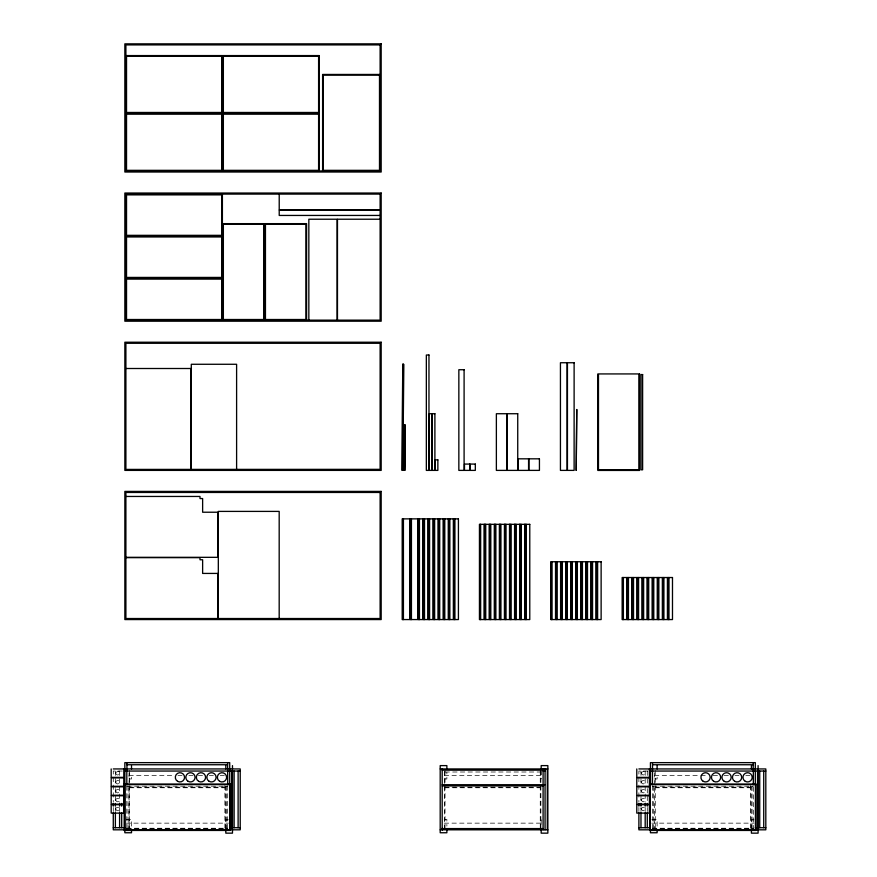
<?xml version="1.0" encoding="UTF-8"?>
<svg xmlns="http://www.w3.org/2000/svg" width="877" height="877" viewBox="0 0 877 877"><rect width="100%" height="100%" fill="white"/><g stroke="black" fill="none" stroke-linecap="round" stroke-linejoin="round"><path stroke-width="0.66" stroke-dasharray="4.38 3.29" d="M122.276 771.047L113.276 771.047L113.276 802.082M647.873 771.047L638.884 771.047L638.884 802.082M445.023 772.001L540.254 772.001M128.93 775.619L172.528 775.619M177.987 775.619L182.065 775.619M188.884 775.619L192.973 775.619M198.421 775.619L202.51 775.619M209.318 775.619L213.407 775.619M220.226 775.619L224.315 775.619M444.288 775.619L541.032 775.619M654.527 775.619L699.495 775.619M700.855 775.619L707.673 775.619M713.122 775.619L718.57 775.619M724.018 775.619L729.478 775.619M734.926 775.619L739.015 775.619M745.823 775.619L749.912 775.619M128.842 778.962L131.517 778.962L131.517 774.018M444.211 778.962L446.875 778.962L446.875 772.286M654.45 778.962L657.114 778.962L657.114 774.018M126.814 786.187L227.735 786.187M652.422 786.187L753.332 786.187M129.029 787.129L225.532 787.129M444.387 787.129L540.89 787.129M654.626 787.129L751.129 787.129M129.653 787.765L224.896 787.765M445.023 787.765L540.254 787.765M655.262 787.765L750.493 787.765M126.178 819.403L131.517 819.403L131.517 827.8M444.211 819.403L446.875 819.403L446.875 826.079M651.775 819.403L657.114 819.403L657.114 827.8M228.48 819.798L225.806 819.798L225.806 828.206M754.077 819.798L751.414 819.798L751.414 828.206M126.2 823.141L228.393 823.141M444.288 823.141L541.032 823.141M651.808 823.141L754.001 823.141M126.814 828.239L227.735 828.239M652.422 828.239L753.332 828.239M126.814 828.59L227.735 828.59M652.422 828.59L753.332 828.59L753.332 785.935M753.233 828.239L753.233 829.817M752.071 786.187L752.071 828.239M751.129 786.187L751.129 828.886M750.493 785.386L750.493 828.239M655.262 770.423L655.262 828.239M654.626 772.736L654.626 828.886M653.683 786.187L653.683 828.239M652.422 785.935L652.521 829.817M647.292 771.047L647.292 787.239M647.292 788.587L647.292 802.082M647.292 807.476L647.292 811.521M645.187 771.047L645.187 802.082M645.187 807.476L645.187 811.521M640.977 771.047L640.977 787.239M640.977 788.587L640.977 802.082M640.977 807.476L640.977 811.521M638.884 807.476L638.884 811.521M541.175 770.554L541.175 778.962M541.175 819.798L541.175 826.474M540.89 770.423L540.89 828.886M540.254 770.423L540.254 828.239M445.023 770.423L445.023 828.239M444.387 771.365L444.387 828.886M227.735 785.935L227.625 829.817M226.474 786.187L226.474 828.239M225.532 786.187L225.532 828.886M224.896 785.386L224.896 828.239M129.653 770.423L129.653 828.239M129.029 772.736L129.029 828.886M128.075 786.187L128.075 828.239M126.924 828.239L126.924 829.817M126.814 785.935L126.814 829.817M119.59 771.047L119.59 802.082M119.59 807.476L119.59 811.521M115.38 771.047L115.38 787.239M115.38 788.587L115.38 802.082M115.38 807.476L115.38 811.521M113.276 807.476L113.276 811.521M115.457 772.747C118.472 779.763 122.298 767.759 115.457 772.747M115.457 781.681C118.472 788.697 122.298 776.693 115.457 781.681M115.457 790.615C118.472 797.631 122.298 785.628 115.457 790.615M115.457 799.55C118.472 806.566 122.298 794.562 115.457 799.55M115.457 808.484C118.472 815.5 122.298 803.496 115.457 808.484M641.054 772.747C644.069 779.763 647.906 767.759 641.054 772.747M641.054 781.681C644.069 788.697 647.906 776.693 641.054 781.681M641.054 790.615C644.069 797.631 647.906 785.628 641.054 790.615M641.054 799.55C644.069 806.566 647.906 794.562 641.054 799.55M641.054 808.484C644.069 815.5 647.906 803.496 641.054 808.484"/><path stroke-width="1.32" d="M125.893 55.58L222.396 55.58L222.396 113.1L125.893 113.1M380.125 74.457L322.604 74.457L322.604 170.96M125.893 113.44L222.396 113.44L222.396 170.96M125.893 194.212L222.396 194.212L222.396 235.968L125.893 235.968M380.125 209.855L279.215 209.855L279.215 194.091M380.136 210.195L279.215 210.195L279.215 215.446L380.136 215.446M380.125 219.228L337.47 219.228L337.47 320.149M125.893 236.308L222.396 236.308L222.396 278.053L125.893 278.053M125.893 278.393L222.396 278.393L222.396 320.149M125.893 368.504L190.967 368.504L190.967 469.414M125.893 496.459L200 496.459L200 498.553L202.631 498.553L202.631 512.223L217.978 512.223L217.978 557.323L125.893 557.323M125.893 557.651L200 557.651L200 559.756L202.631 559.756L202.631 573.426L217.978 573.426L217.978 618.526M126.946 764.744L227.603 764.744M652.543 764.744L753.211 764.744M113.276 768.943L240.221 768.943L240.221 829.817L113.276 829.817L113.276 812.869M440.199 768.943L547.851 768.943M638.884 768.943L765.818 768.943L765.818 829.817L638.884 829.817L638.884 812.869M442.183 770.17L543.093 770.17M124.841 771.047L240.221 771.047M543.093 771.047L545.066 771.047M650.438 771.047L765.818 771.047M124.194 784.608L230.366 784.608M649.791 784.608L755.963 784.608M442.183 784.718L545.066 784.718M442.183 785.935L543.093 785.935M113.276 827.713L124.841 827.713M229.708 827.713L240.221 827.713M638.884 827.713L650.438 827.713M755.316 827.713L765.818 827.713M442.183 828.59L543.093 828.59M440.199 829.817L547.851 829.817M763.724 771.047L763.724 827.713M759.723 771.047L759.723 827.713M758.09 765.61L758.09 768.943M758.09 770.302L758.09 828.458M758.09 829.817L758.09 833.15L751.414 833.15L751.414 829.817M757.564 770.302L757.564 828.458M755.437 784.608L755.437 829.916M755.316 784.718L755.316 762.639L650.438 762.639L650.438 784.718M753.332 768.943L753.332 784.718M753.211 762.639L753.211 768.943M751.414 765.61L751.414 768.943M668.976 577.526L668.976 619.568M668.351 577.526L668.351 619.568M663.911 577.526L663.911 619.568M663.275 577.526L663.275 619.568M658.846 577.526L658.846 619.568M658.21 577.526L658.21 619.568M657.114 765.61L657.114 768.943M657.114 830.793L657.114 832.755L650.438 832.755L650.438 830.793M653.782 577.526L653.782 619.568M653.146 577.526L653.146 619.568M652.543 762.639L652.422 784.718M650.317 784.608L650.317 829.916M649.397 768.943L649.397 777.362L636.779 777.362L636.779 768.943M648.706 577.526L648.706 619.568M648.081 577.526L648.081 619.568M647.292 803.431L647.292 806.127M647.292 812.869L647.292 827.713M645.187 803.431L645.187 806.127M645.187 812.869L645.187 827.713M643.641 577.526L643.641 619.568M643.016 577.526L643.016 619.568M640.977 803.431L640.977 806.127M640.977 812.869L640.977 827.713M638.938 374.567L638.938 469.809L598.476 469.809L598.476 374.567M638.884 803.431L638.884 806.127M638.577 577.526L638.577 619.568M637.952 577.526L637.952 619.568M633.512 577.526L633.512 619.568M632.876 577.526L632.876 619.568M628.447 577.526L628.447 619.568M627.811 577.526L627.811 619.568M623.372 577.526L623.372 619.568M622.747 577.526L622.747 619.568M597.621 561.751L597.621 619.568M596.996 561.751L596.996 619.568M592.556 561.751L592.556 619.568M591.92 561.751L591.92 619.568M587.491 561.751L587.491 619.568M586.856 561.751L586.856 619.568M582.427 561.751L582.427 619.568M581.791 561.751L581.791 619.568M577.351 561.751L577.351 619.568M576.726 561.751L576.726 619.568M572.286 561.751L572.286 619.568M571.661 561.751L571.661 619.568M567.222 561.751L567.222 619.568M566.586 561.751L566.586 619.568M562.157 561.751L562.157 619.568M561.521 561.751L561.521 619.568M557.092 561.751L557.092 619.568M556.457 561.751L556.457 619.568M552.017 561.751L552.017 619.568M551.392 561.751L551.392 619.568M547.325 768.943L547.325 829.817M545.066 768.943L545.066 829.817M543.093 768.943L543.093 829.817M541.175 768.943L541.175 765.61L547.851 765.61L547.851 833.15L541.175 833.15L541.175 829.817M526.266 524.336L526.266 619.568M525.641 524.336L525.641 619.568M521.201 524.336L521.201 619.568M520.565 524.336L520.565 619.568M516.136 524.336L516.136 619.568M515.501 524.336L515.501 619.568M511.072 524.336L511.072 619.568M510.436 524.336L510.436 619.568M505.996 524.336L505.996 619.568M505.371 524.336L505.371 619.568M500.931 524.336L500.931 619.568M500.307 524.336L500.307 619.568M495.867 524.336L495.867 619.568M495.231 524.336L495.231 619.568M490.802 524.336L490.802 619.568M490.166 524.336L490.166 619.568M485.737 524.336L485.737 619.568M485.102 524.336L485.102 619.568M480.662 524.336L480.662 619.568M480.037 524.336L480.037 619.568M454.911 518.866L454.911 619.568M454.286 518.866L454.286 619.568M449.846 518.866L449.846 619.568M449.21 518.866L449.21 619.568M446.875 768.943L446.875 765.61L440.199 765.61L440.199 832.755L446.875 832.755L446.875 829.412M444.782 518.866L444.782 619.568M444.146 518.866L444.146 619.568M442.282 828.239L442.282 829.817M442.183 768.943L442.183 829.817M439.706 518.866L439.706 619.568M439.081 518.866L439.081 619.568M434.641 518.866L434.641 619.568M434.016 518.866L434.016 619.568M429.577 518.866L429.577 619.568M428.952 518.866L428.952 619.568M424.512 518.866L424.512 619.568M423.876 518.866L423.876 619.568M419.447 518.866L419.447 619.568M418.811 518.866L418.811 619.568M411.434 518.866L411.434 619.568M410.798 518.866L410.798 619.568M403.42 518.866L403.42 619.568M402.795 518.866L402.795 619.568M337.13 320.149L337.13 219.228L308.836 219.228L308.836 320.149M319.228 170.96L319.228 113.44L222.725 113.44L222.725 170.96M306.577 320.149L306.577 223.646L264.821 223.646L264.821 320.149M279.182 618.526L279.182 511.401L218.318 511.401L218.318 618.526M264.481 320.149L264.481 223.646L222.725 223.646L222.725 320.149M238.116 771.047L238.116 827.713M236.604 469.403L236.604 364.273L191.296 364.273L191.296 469.403M234.126 771.047L234.126 827.713M232.482 765.61L232.482 768.943M232.482 770.302L232.482 828.458M232.482 829.817L232.482 833.15L225.806 833.15L225.806 829.817M232.021 771.047L232.021 827.713M231.956 770.302L231.956 828.458M229.84 784.608L229.84 829.916M229.708 784.718L229.708 762.639L124.841 762.639L124.841 832.755L131.517 832.755L131.517 830.793M227.603 762.639L227.735 784.718M225.806 765.61L225.806 768.943M131.517 765.61L131.517 768.943M126.946 762.639L126.946 768.943M126.814 768.943L126.814 784.718M124.72 784.608L124.72 829.916M123.789 768.943L123.789 777.362L111.182 777.362L111.182 768.943M121.684 803.431L121.684 806.127M121.684 812.869L121.684 827.713M119.59 803.431L119.59 806.127M119.59 812.869L119.59 827.713M115.38 803.431L115.38 806.127M115.38 812.869L115.38 827.713M113.276 803.431L113.276 806.127M381.177 43.85L124.852 43.85L124.852 172.013L381.177 172.013L381.177 43.85M380.125 44.902L125.893 44.902L125.893 170.96L380.125 170.96L380.125 44.902M319.228 55.58L222.725 55.58L222.725 113.1L319.228 113.1L319.228 55.58M221.76 56.238L126.529 56.238L126.529 112.475L221.76 112.475L221.76 56.238M318.603 56.238L223.361 56.238L223.361 112.475L318.603 112.475L318.603 56.238M379.5 75.093L323.262 75.093L323.262 170.335L379.5 170.335L379.5 75.093M221.76 114.087L126.529 114.087L126.529 170.335L221.76 170.335L221.76 114.087M318.603 114.087L223.361 114.087L223.361 170.335L318.603 170.335L318.603 114.087M381.177 193.039L124.852 193.039L124.852 321.201L381.177 321.201L381.177 193.039M380.125 194.091L125.893 194.091L125.893 320.149L380.125 320.149L380.125 194.091M221.76 194.869L126.529 194.869L126.529 235.332L221.76 235.332L221.76 194.869M263.834 224.282L223.361 224.282L223.361 319.513L263.834 319.513L263.834 224.282M305.92 224.282L265.446 224.282L265.446 319.513L305.92 319.513L305.92 224.282M221.76 236.954L126.529 236.954L126.529 277.428L221.76 277.428L221.76 236.954M221.76 279.05L126.529 279.05L126.529 319.513L221.76 319.513L221.76 279.05M381.177 342.227L124.852 342.227L124.852 470.39L381.177 470.39L381.177 342.227M380.125 343.28L125.893 343.28L125.893 469.414L380.125 469.338L380.125 343.28M428.963 355.01L426.343 355.01L426.343 470.39L428.963 470.39L428.963 355.01M567.101 362.738L560.436 362.738L560.436 470.39L567.101 470.39L567.101 362.738M574.117 362.738L567.441 362.738L567.441 470.39L574.117 470.39L574.117 362.738M402.729 364.218L402.203 470.39L402.729 364.218M403.595 364.218L403.069 470.39L403.595 364.218M464.097 369.721L458.846 369.721L458.846 470.39L464.097 470.39L464.097 369.721M639.574 373.931L597.818 373.931L597.818 470.434L639.574 470.434L639.574 373.931M642.622 374.567L641.043 374.567L641.043 469.809L642.622 469.809L642.622 374.567M576.748 409.526L576.222 470.39L576.748 409.526M431.933 413.725L429.302 413.725L429.302 470.39L431.933 470.39L431.933 413.725M434.893 413.725L432.273 413.725L432.273 470.39L434.893 470.39L434.893 413.725M506.884 413.725L496.371 413.725L496.371 470.39L506.884 470.39L506.884 413.725M517.737 413.725L507.224 413.725L507.224 470.39L517.737 470.39L517.737 413.725M404.45 425.082L403.924 470.39L404.45 425.082M405.317 425.082L404.79 470.39L405.317 425.082M528.579 458.824L518.066 458.824L518.066 470.39L528.579 470.39L528.579 458.824M539.432 458.824L528.919 458.824L528.919 470.39L539.432 470.39L539.432 458.824M437.864 459.877L435.233 459.877L435.233 470.39L437.864 470.39L437.864 459.877M469.732 464.076L464.481 464.076L464.481 470.39L469.732 470.39L469.732 464.076M475.323 464.076L470.072 464.076L470.072 470.39L475.323 470.39L475.323 464.076M381.177 491.405L124.852 491.405L124.852 619.568L381.177 619.568L381.177 491.405M380.125 492.457L125.893 492.457L125.893 618.526L380.125 618.526L380.125 492.457M409.877 518.866L402.203 518.866L402.203 619.568L409.877 619.568L409.877 518.866M417.89 518.866L410.217 518.866L410.217 619.568L417.89 619.568L417.89 518.866M422.955 518.866L418.219 518.866L418.219 619.568L422.955 619.568L422.955 518.866M428.02 518.866L423.295 518.866L423.295 619.568L428.02 619.568L428.02 518.866M433.085 518.866L428.36 518.866L428.36 619.568L433.085 619.568L433.085 518.866M438.16 518.866L433.424 518.866L433.424 619.568L438.16 619.568L438.16 518.866M443.225 518.866L438.489 518.866L438.489 619.568L443.225 619.568L443.225 518.866M448.29 518.866L443.554 518.866L443.554 619.568L448.29 619.568L448.29 518.866M453.354 518.866L448.629 518.866L448.629 619.568L453.354 619.568L453.354 518.866M458.419 518.866L453.694 518.866L453.694 619.568L458.419 619.568L458.419 518.866M484.181 524.336L479.445 524.336L479.445 619.568L484.181 619.568L484.181 524.336M489.245 524.336L484.51 524.336L484.51 619.568L489.245 619.568L489.245 524.336M494.31 524.336L489.585 524.336L489.585 619.568L494.31 619.568L494.31 524.336M499.375 524.336L494.65 524.336L494.65 619.568L499.375 619.568L499.375 524.336M504.439 524.336L499.715 524.336L499.715 619.568L504.439 619.568L504.439 524.336M509.515 524.336L504.779 524.336L504.779 619.568L509.515 619.568L509.515 524.336M514.58 524.336L509.844 524.336L509.844 619.568L514.58 619.568L514.58 524.336M519.644 524.336L514.909 524.336L514.909 619.568L519.644 619.568L519.644 524.336M524.709 524.336L519.984 524.336L519.984 619.568L524.709 619.568L524.709 524.336M529.774 524.336L525.049 524.336L525.049 619.568L529.774 619.568L529.774 524.336M555.536 561.751L550.8 561.751L550.8 619.568L555.536 619.568L555.536 561.751M560.6 561.751L555.865 561.751L555.865 619.568L560.6 619.568L560.6 561.751M565.665 561.751L560.94 561.751L560.94 619.568L565.665 619.568L565.665 561.751M570.73 561.751L566.005 561.751L566.005 619.568L570.73 619.568L570.73 561.751M575.794 561.751L571.07 561.751L571.07 619.568L575.794 619.568L575.794 561.751M580.87 561.751L576.134 561.751L576.134 619.568L580.87 619.568L580.87 561.751M585.935 561.751L581.199 561.751L581.199 619.568L585.935 619.568L585.935 561.751M590.999 561.751L586.274 561.751L586.274 619.568L590.999 619.568L590.999 561.751M596.064 561.751L591.339 561.751L591.339 619.568L596.064 619.568L596.064 561.751M601.129 561.751L596.404 561.751L596.404 619.568L601.129 619.568L601.129 561.751M626.891 577.526L622.155 577.526L622.155 619.568L626.891 619.568L626.891 577.526M631.955 577.526L627.219 577.526L627.219 619.568L631.955 619.568L631.955 577.526M637.02 577.526L632.295 577.526L632.295 619.568L637.02 619.568L637.02 577.526M642.085 577.526L637.36 577.526L637.36 619.568L642.085 619.568L642.085 577.526M647.16 577.526L642.424 577.526L642.424 619.568L647.16 619.568L647.16 577.526M652.225 577.526L647.489 577.526L647.489 619.568L652.225 619.568L652.225 577.526M657.29 577.526L652.554 577.526L652.554 619.568L657.29 619.568L657.29 577.526M662.354 577.526L657.629 577.526L657.629 619.568L662.354 619.568L662.354 577.526M667.419 577.526L662.694 577.526L662.694 619.568L667.419 619.568L667.419 577.526M672.484 577.526L667.759 577.526L667.759 619.568L672.484 619.568L672.484 577.526M123.789 777.888L111.182 777.888L111.182 786.296L123.789 786.296L123.789 777.888M649.397 777.888L636.779 777.888L636.779 786.296L649.397 786.296L649.397 777.888M230.366 784.082L124.194 784.082L124.194 830.442L230.366 830.442L230.366 784.082M755.963 784.082L649.791 784.082L649.791 830.442L755.963 830.442L755.963 784.082M123.789 786.822L111.182 786.822L111.182 795.231L123.789 795.231L123.789 786.822M649.397 786.822L636.779 786.822L636.779 795.231L649.397 795.231L649.397 786.822M123.789 795.757L111.182 795.757L111.182 804.165L123.789 804.165L123.789 795.757M649.397 795.757L636.779 795.757L636.779 804.165L649.397 804.165L649.397 795.757M123.789 804.691L111.182 804.691L111.182 813.1L123.789 813.1L123.789 804.691M649.397 804.691L636.779 804.691L636.779 813.1L649.397 813.1L649.397 804.691M745.275 781.341A4.626 4.626 0 0 0 752.214 777.34A4.626 4.626 0 0 0 745.275 773.328A4.626 4.626 0 0 0 745.275 781.341M724.249 781.341A4.626 4.626 0 0 0 731.188 777.34A4.626 4.626 0 0 0 724.249 773.328A4.626 4.626 0 0 0 724.249 781.341M734.762 781.341A4.626 4.626 0 0 0 741.701 777.34A4.626 4.626 0 0 0 734.762 773.328A4.626 4.626 0 0 0 734.762 781.341M703.233 781.341A4.626 4.626 0 0 0 710.162 777.34A4.626 4.626 0 0 0 703.233 773.328A4.626 4.626 0 0 0 703.233 781.341M713.746 781.341A4.626 4.626 0 0 0 720.675 777.34A4.626 4.626 0 0 0 713.746 773.328A4.626 4.626 0 0 0 713.746 781.341M219.678 781.341A4.626 4.626 0 0 0 226.617 777.34A4.626 4.626 0 0 0 219.678 773.328A4.626 4.626 0 0 0 219.678 781.341M198.651 781.341A4.626 4.626 0 0 0 205.591 777.34A4.626 4.626 0 0 0 198.651 773.328A4.626 4.626 0 0 0 198.651 781.341M209.165 781.341A4.626 4.626 0 0 0 216.104 777.34A4.626 4.626 0 0 0 209.165 773.328A4.626 4.626 0 0 0 209.165 781.341M177.625 781.341A4.626 4.626 0 0 0 184.565 777.34A4.626 4.626 0 0 0 177.625 773.328A4.626 4.626 0 0 0 177.625 781.341M188.138 781.341A4.626 4.626 0 0 0 195.078 777.34A4.626 4.626 0 0 0 188.138 773.328A4.626 4.626 0 0 0 188.138 781.341"/></g></svg>
